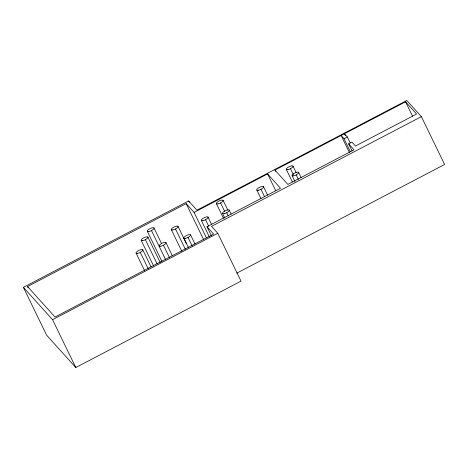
<?xml version="1.0" encoding="UTF-8"?>
<svg xmlns="http://www.w3.org/2000/svg" width="468" height="468" viewBox="0 0 468 468"><rect width="100%" height="100%" fill="white"/><g stroke="black" fill="none" stroke-linecap="round" stroke-linejoin="round"><path stroke-width="0.7" d="M421.37 116.643L211.53 226.36L217.778 233.292L241.014 281.133L75.787 367.526L46.63 335.187L23.4 287.34L188.627 200.953L196.958 210.19L406.791 100.474L421.37 116.643L444.6 164.49L236.709 273.189M28.174 287.849L27.536 286.539L186.153 203.603L194.068 212.384L206.476 237.943M194.068 212.384L267.591 173.938L280.502 188.259L206.979 226.705L211.437 235.878M275.582 171.382L274.956 170.089L405.557 101.802L416.59 114.046L355.458 146.01L351.918 142.079L348.613 143.811L352.094 150.971M349.391 152.533L341.119 135.492L344.033 138.727L347.338 137.001L350.181 142.857M23.4 287.34L52.556 319.679L217.778 233.292M344.419 133.766L347.338 137.001M348.613 143.811L354.03 149.813L287.867 184.41L274.956 170.089M206.979 226.705L213.642 234.094L55.025 317.029L27.536 286.539M405.557 101.802L412.554 116.222M344.74 134.421L345.378 135.732M344.033 138.727L350.356 151.749M298.584 172.323L301.129 177.571M292.95 166.058L296.133 172.61M296.174 174.909L298.397 179.496M290.482 168.708L293.342 174.605M292.137 175.693L295.004 181.596M286.34 169.51L292.389 181.964M267.591 173.938L275.757 190.745M263.455 186.644L267.591 195.168M260.98 189.3L264.484 196.507M256.844 190.102L260.98 198.619M229.197 210.05L231.104 213.981M223.043 200.281L227.817 210.114M226.723 212.7L228.314 215.976M220.568 202.931L224.71 211.454M222.587 213.507L224.815 218.094M216.432 203.738L223.435 218.158M208.008 217.058L211.507 224.266M205.54 219.708L208.722 226.266M201.398 220.516L209.354 236.902M188.627 200.953L189.259 202.264M186.153 203.603L203.656 239.651M190.523 234.825L194.975 244.004M188.048 237.475L192.184 245.998M183.912 238.282L188.364 247.455M177.986 226.313L186.258 243.354M175.512 228.969L185.381 249.286M171.376 229.77L181.876 251.398M165.918 242.576L172.282 255.686M163.449 245.232L169.492 257.681M153.966 227.922L161.6 243.652M151.492 230.572L165.496 259.412M147.356 231.379L161.992 261.524M147.853 237.03L160.267 262.595M145.384 239.686L157.16 263.934M141.248 240.488L153.656 266.046M142.728 249.736L151.006 266.778M140.26 252.387L148.216 268.772M136.118 253.194L144.711 270.89M52.556 319.679L75.787 367.526M293.658 175.839A3.65 1.17 -25.9 0 0 298.683 172.616A3.65 1.17 -25.9 0 0 293.74 173.575A3.65 1.17 -25.9 0 0 293.658 175.839M258.4 190.248A3.744 1.199 -25.9 0 0 263.554 186.943A3.744 1.199 -25.9 0 0 258.488 187.925A3.744 1.199 -25.9 0 0 258.4 190.248M287.896 169.662A3.744 1.199 -25.9 0 0 293.056 166.356A3.744 1.199 -25.9 0 0 287.984 167.339A3.744 1.199 -25.9 0 0 287.896 169.662M217.989 203.884A3.744 1.199 -25.9 0 0 223.142 200.579A3.744 1.199 -25.9 0 0 218.076 201.562A3.744 1.199 -25.9 0 0 217.989 203.884M224.143 213.654A3.744 1.199 -25.9 0 0 229.297 210.348A3.744 1.199 -25.9 0 0 224.231 211.331A3.744 1.199 -25.9 0 0 224.143 213.654M202.954 220.662A3.744 1.199 -25.9 0 0 208.114 217.357A3.744 1.199 -25.9 0 0 203.042 218.34A3.744 1.199 -25.9 0 0 202.954 220.662M185.468 238.428A3.744 1.199 -25.9 0 0 190.622 235.123A3.744 1.199 -25.9 0 0 185.556 236.106A3.744 1.199 -25.9 0 0 185.468 238.428M160.863 246.18A3.744 1.199 -25.9 0 0 166.023 242.874A3.744 1.199 -25.9 0 0 160.951 243.863A3.744 1.199 -25.9 0 0 160.863 246.18M137.68 253.34A3.744 1.199 -25.9 0 0 142.834 250.035A3.744 1.199 -25.9 0 0 137.767 251.018A3.744 1.199 -25.9 0 0 137.68 253.34M142.804 240.634A3.744 1.199 -25.9 0 0 147.958 237.329A3.744 1.199 -25.9 0 0 142.892 238.317A3.744 1.199 -25.9 0 0 142.804 240.634M148.912 231.525A3.744 1.199 -25.9 0 0 154.066 228.22A3.744 1.199 -25.9 0 0 148.999 229.203A3.744 1.199 -25.9 0 0 148.912 231.525M172.932 229.917A3.744 1.199 -25.9 0 0 178.086 226.611A3.744 1.199 -25.9 0 0 173.02 227.6A3.744 1.199 -25.9 0 0 172.932 229.917"/></g></svg>
